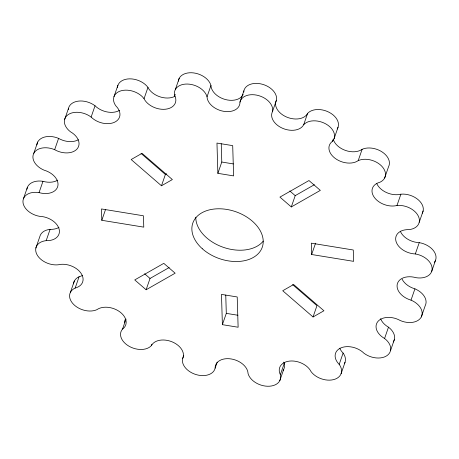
<?xml version="1.0" encoding="UTF-8"?>
<svg xmlns="http://www.w3.org/2000/svg" width="459" height="459" viewBox="0 0 459 459"><rect width="100%" height="100%" fill="white"/><g stroke="black" fill="none" stroke-linecap="round" stroke-linejoin="round"><path stroke-width="0.69" d="M339.763 348.192A16.966 11.464 19.1 0 0 343.108 353.074L339.195 364.377A16.966 11.464 19.1 0 1 333.653 379.61A16.966 11.464 19.1 0 1 311.041 371.601A16.966 11.464 19.1 0 0 289.732 361.067A16.966 11.464 19.1 0 0 280.346 374.676A16.966 11.464 19.1 0 1 267.408 386.249A16.966 11.464 19.1 0 1 248.049 373.511A16.966 11.464 19.1 0 0 231.238 358.961A16.966 11.464 19.1 0 0 215.133 368.147A16.966 11.464 19.1 0 1 196.354 374.664A16.966 11.464 19.1 0 1 182.59 358.737A16.966 11.464 19.1 0 0 172.297 341.921A16.966 11.464 19.1 0 0 151.413 345.575A16.966 11.464 19.1 0 1 129.059 346.252A16.966 11.464 19.1 0 1 122.553 329.057A16.966 11.464 19.1 0 0 120.023 312.005A16.966 11.464 19.1 0 0 96.878 309.687A16.966 11.464 19.1 0 1 73.647 304.443A16.966 11.464 19.1 0 1 75.173 288.051A16.966 11.464 19.1 0 0 80.715 272.818A16.966 11.464 19.1 0 0 58.104 264.809A16.966 11.464 19.1 0 1 36.795 254.275A16.966 11.464 19.1 0 1 46.175 240.659A16.966 11.464 19.1 0 0 59.119 229.087A16.966 11.464 19.1 0 0 39.767 216.35A16.966 11.464 19.1 0 1 22.95 201.794A16.966 11.464 19.1 0 1 39.055 192.608A16.966 11.464 19.1 0 0 57.834 186.09A16.966 11.464 19.1 0 0 44.075 170.163A16.966 11.464 19.1 0 1 33.782 153.34L37.695 142.043M23.42 198.816L27.333 187.513M39.055 192.608L42.968 181.311A16.966 11.464 19.1 0 0 57.759 180.14M64.553 119.742L68.466 108.439M33.782 153.34A16.966 11.464 19.1 0 1 54.667 149.686L58.58 138.388A16.966 11.464 19.1 0 0 78.391 139.743M35.871 248.032L39.784 236.729A16.966 11.464 19.1 0 1 50.088 229.362A16.966 11.464 19.1 0 0 58.97 227.383M46.175 240.659L50.088 229.362M54.667 149.686A16.966 11.464 19.1 0 0 77.02 149.009A16.966 11.464 19.1 0 0 70.514 131.813A16.966 11.464 19.1 0 1 67.984 114.756A16.966 11.464 19.1 0 1 91.129 117.074L95.042 105.771A16.966 11.464 19.1 0 0 119.512 110.378M113.981 96.648L117.894 85.351M70.439 292.285L74.352 280.988M75.173 288.051L79.091 276.748A16.966 11.464 19.1 0 0 82.442 275.417M101.812 220.297L101.473 208.948L143.438 215.793L143.776 227.142L101.812 220.297L105.495 209.665M339.195 364.377A16.966 11.464 19.1 0 1 340.721 347.985A16.966 11.464 19.1 0 1 363.958 353.229A16.966 11.464 19.1 0 0 387.103 355.541A16.966 11.464 19.1 0 0 384.573 338.49A16.966 11.464 19.1 0 1 378.067 321.294A16.966 11.464 19.1 0 1 400.42 320.611A16.966 11.464 19.1 0 0 421.305 316.957A16.966 11.464 19.1 0 0 411.012 300.14A16.966 11.464 19.1 0 1 397.253 284.213A16.966 11.464 19.1 0 1 416.032 277.689A16.966 11.464 19.1 0 0 432.137 268.504A16.966 11.464 19.1 0 0 415.32 253.953A16.966 11.464 19.1 0 1 395.968 241.216A16.966 11.464 19.1 0 1 408.912 229.638A16.966 11.464 19.1 0 0 418.292 216.028A16.966 11.464 19.1 0 0 396.983 205.494A16.966 11.464 19.1 0 1 374.372 197.485A16.966 11.464 19.1 0 1 379.909 182.252A16.966 11.464 19.1 0 0 381.44 165.86A16.966 11.464 19.1 0 0 358.209 160.616A16.966 11.464 19.1 0 1 335.064 158.298A16.966 11.464 19.1 0 1 332.534 141.246A16.966 11.464 19.1 0 0 326.028 124.045A16.966 11.464 19.1 0 0 303.674 124.728A16.966 11.464 19.1 0 1 282.79 128.382A16.966 11.464 19.1 0 1 272.497 111.56A16.966 11.464 19.1 0 0 258.733 95.633A16.966 11.464 19.1 0 0 239.954 102.156A16.966 11.464 19.1 0 1 223.849 111.342A16.966 11.464 19.1 0 1 207.038 96.786A16.966 11.464 19.1 0 0 187.679 84.049A16.966 11.464 19.1 0 0 174.741 95.627A16.966 11.464 19.1 0 1 165.355 109.236A16.966 11.464 19.1 0 1 144.046 98.702L147.959 87.399A16.966 11.464 19.1 0 0 129.696 78.845A16.966 11.464 19.1 0 0 117.429 87.715M175.298 89.625L179.211 78.323M174.741 95.627L175.2 94.296M161.47 185.78L172.36 179.567L142.043 153.329L131.159 159.537L161.47 185.78L165.383 174.477L166.594 173.789M122.553 329.057L126.001 319.085M207.038 96.786L210.951 85.489A16.966 11.464 19.1 0 0 193.727 72.929A16.966 11.464 19.1 0 0 178.373 81.197M146.117 289.761L175.154 273.197L163.788 263.357L134.751 279.921L146.117 289.761L150.03 278.458L169.182 267.534M151.413 345.575L151.877 344.244M239.954 102.156L243.867 90.853A16.966 11.464 19.1 0 1 262.646 84.336A16.966 11.464 19.1 0 1 276.41 100.263A16.966 11.464 19.1 0 0 286.703 117.079A16.966 11.464 19.1 0 0 307.587 113.425A16.966 11.464 19.1 0 1 329.178 112.329A16.966 11.464 19.1 0 1 337.199 128.968M217.87 173.336L216.964 143.07L232.702 145.635L233.608 175.9L217.87 173.336L221.783 162.033L221.238 143.736M182.59 358.737L183.743 355.415M272.497 111.56L276.41 100.263M222.386 324.668L221.479 294.397L237.217 296.967L238.123 327.233L222.386 324.668L226.298 313.365L225.753 295.062M215.133 368.147L217.205 362.162M303.674 124.728L307.587 113.425M291.299 206.946L320.336 190.382L308.97 180.542L279.933 197.106L291.299 206.946L295.212 195.643L314.363 184.719M332.534 141.246L333.228 139.249A16.966 11.464 19.1 0 0 345.507 150.449A16.966 11.464 19.1 0 0 362.122 149.313A16.966 11.464 19.1 0 1 382.123 151.946A16.966 11.464 19.1 0 1 388.561 166.715L384.648 178.012M334.095 138.647L338.008 127.35M311.65 254.51L311.311 243.161L353.275 250L353.614 261.349L311.65 254.51L315.562 243.207M280.346 374.676L284.259 363.373A16.966 11.464 19.1 0 1 283.719 362.105M279.789 380.677L283.702 369.375M358.209 160.616L362.122 149.313M313.038 316.974L323.928 310.76L293.617 284.523L282.727 290.736L313.038 316.974L316.957 305.671L292.595 284.586M396.983 205.494L400.896 194.191A16.966 11.464 19.1 0 1 376.816 183.686M341.106 373.649L345.019 362.352M419.216 222.271L423.129 210.968M384.573 338.49L388.486 327.187A16.966 11.464 19.1 0 1 380.603 318.73M415.32 253.953L419.233 242.65A16.966 11.464 19.1 0 1 400.305 231.187M390.534 350.561L394.447 339.258M411.012 300.14L414.925 288.837A16.966 11.464 19.1 0 1 402.09 279.152M431.667 271.487L435.58 260.184M421.305 316.957L425.218 305.66A16.966 11.464 19.1 0 0 414.925 288.837M221.783 162.033L233.413 163.932M226.298 313.365L237.928 315.258M289.801 190.955L295.212 195.643M141.028 153.392L165.383 174.477M144.619 273.776L150.03 278.458M91.129 117.074A16.966 11.464 19.1 0 0 114.366 122.318A16.966 11.464 19.1 0 0 115.892 105.926A16.966 11.464 19.1 0 1 121.434 90.693A16.966 11.464 19.1 0 1 144.046 98.702M343.108 353.074A16.966 11.464 19.1 0 1 344.525 363.442M284.259 363.373A16.966 11.464 19.1 0 1 283.065 370.407M124.441 322.717A16.966 11.464 19.1 0 1 125.405 319.257M73.515 283.857A16.966 11.464 19.1 0 1 79.091 276.748M26.915 189.269A16.966 11.464 19.1 0 1 42.968 181.311M36.858 144.918A16.966 11.464 19.1 0 1 58.58 138.388M68.293 109.638A16.966 11.464 19.1 0 1 77.978 101.169A16.966 11.464 19.1 0 1 95.042 105.771M174.999 96.264A16.966 11.464 19.1 0 1 147.959 87.399M243.172 94.388A16.966 11.464 19.1 0 1 225.185 99.477A16.966 11.464 19.1 0 1 210.951 85.489M243.867 90.853A16.966 11.464 19.1 0 1 243.815 92.081M400.896 194.191A16.966 11.464 19.1 0 1 418.453 199.952A16.966 11.464 19.1 0 1 422.251 213.206M419.233 242.65A16.966 11.464 19.1 0 1 434.415 262.301M388.486 327.187A16.966 11.464 19.1 0 1 393.243 342.007M263.259 241.13A36.766 24.838 19.1 0 1 222.965 247.194A36.766 24.838 19.1 0 1 195.781 217.227M202.327 248.761A36.766 24.838 19.1 0 0 262.014 247.912A36.766 24.838 19.1 0 0 218.289 208.782A36.766 24.838 19.1 0 0 202.327 248.761"/></g></svg>
